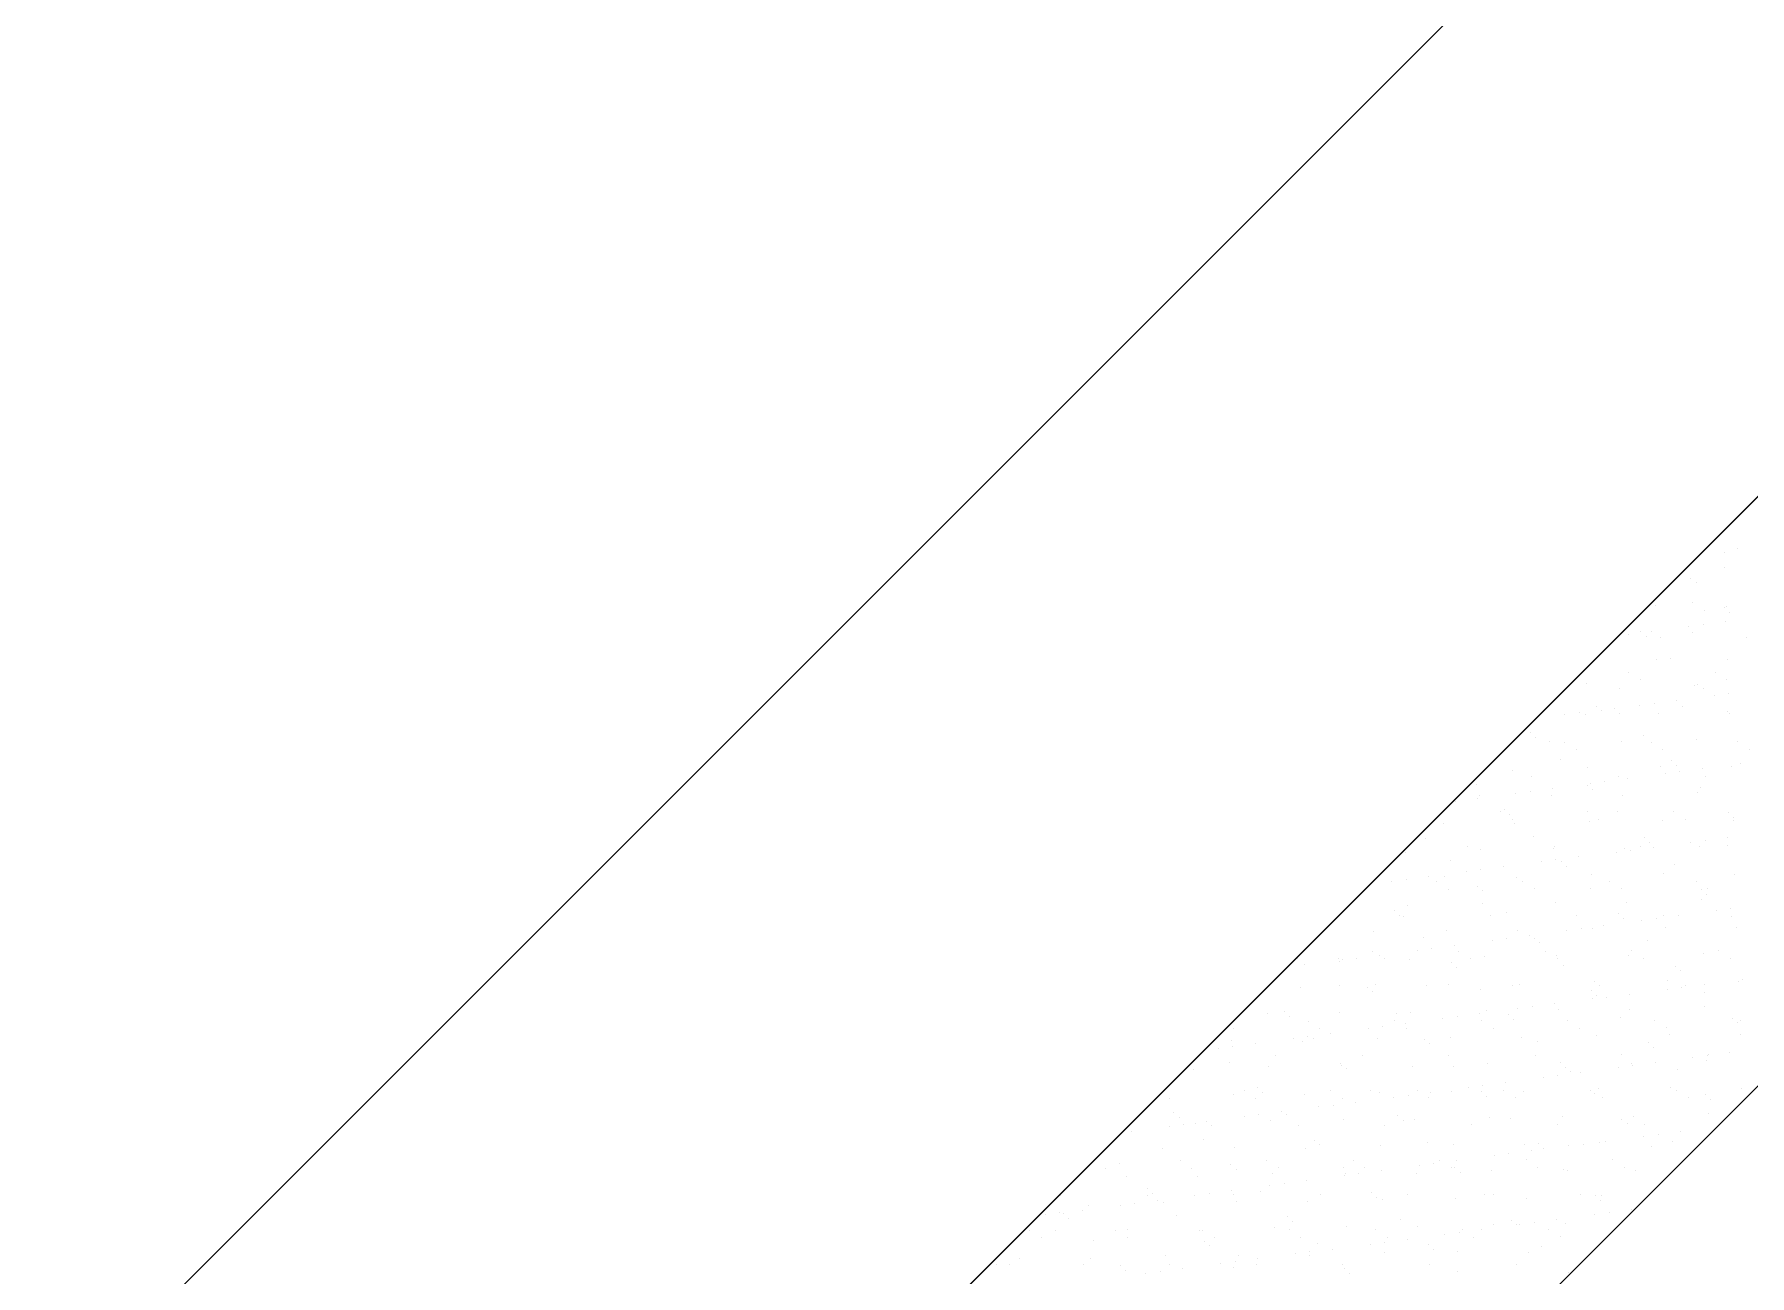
# Model space of a CAD drawing. Header units: millimetres. Extents: x 89805 to 1757503, y 48266 to 267832.
# Drawn here: x 952039 to 952656, y 157938 to 158385 of the extents above; entities that cross this region are included whole.
import ezdxf

# ---------------------------------------------------------------- set-up
doc = ezdxf.new("R2010")
doc.units = ezdxf.units.MM
doc.header["$LTSCALE"] = 1000
doc.layers.add('WALL', color=111, linetype='Continuous')

msp = doc.modelspace()

# ---------------------------------------------------------------- linework, layer by layer
at = {"color": 8, "ltscale": 0.7}
for p, q in [((952651.71, 158199.88), (952651.71, 158199.88)), ((952646.79, 158192.95), (952646.79, 158192.95)), ((952646.83, 158198.23), (952646.83, 158198.23)), ((952634.77, 158188.98), (952634.77, 158188.98)), ((952636.91, 158187.62), (952636.91, 158187.62)), ((952635.47, 158180.27), (952635.47, 158180.27)), ((952621.88, 158179.09), (952621.88, 158179.09)), ((952639.68, 158177.58), (952639.68, 158177.58)), ((952646.87, 158178.5), (952646.87, 158178.5)), ((952647.46, 158178.96), (952647.46, 158178.96)), ((952648.71, 158176.81), (952648.71, 158176.81)), ((952612.3, 158168.8), (952612.3, 158168.8)), ((952616.81, 158169.73), (952616.81, 158169.73)), ((952618.65, 158168.04), (952618.65, 158168.04)), ((952620.43, 158169.87), (952620.43, 158169.87)), ((952623.72, 158167.85), (952623.72, 158167.85)), ((952634.01, 158171.66), (952634.01, 158171.66)), ((952635.4, 158169.71), (952635.4, 158169.71)), ((952639.22, 158172.35), (952639.22, 158172.35)), ((952647.35, 158173.42), (952647.35, 158173.42)), ((952654.86, 158167.91), (952654.86, 158167.91)), ((952612.4, 158155.17), (952612.4, 158155.17)), ((952622.51, 158159.82), (952622.51, 158159.82)), ((952627.35, 158160.07), (952627.35, 158160.07)), ((952643.54, 158155.23), (952643.54, 158155.23)), ((952648.09, 158159.69), (952648.09, 158159.69)), ((952597.29, 158151.29), (952597.29, 158151.29)), ((952609.02, 158149.47), (952609.02, 158149.47)), ((952616.62, 158152.48), (952616.62, 158152.48)), ((952636.03, 158150.44), (952636.03, 158150.44)), ((952637.3, 158150.94), (952637.3, 158150.94)), ((952639.15, 158149.26), (952639.15, 158149.26)), ((952647.76, 158152.54), (952647.76, 158152.54)), ((952600.66, 158142.75), (952600.66, 158142.75)), ((952616.31, 158143.44), (952616.31, 158143.44)), ((952621.52, 158144.13), (952621.52, 158144.13)), ((952629.65, 158145.2), (952629.65, 158145.2)), ((952631.8, 158142.81), (952631.8, 158142.81)), ((952643.23, 158146.98), (952643.23, 158146.98)), ((952648.44, 158147.67), (952648.44, 158147.67)), ((952589.4, 158139.9), (952589.4, 158139.9)), ((952594.6, 158140.58), (952594.6, 158140.58)), ((952596.96, 158140.21), (952596.96, 158140.21)), ((952602.73, 158141.65), (952602.73, 158141.65)), ((952607.24, 158142.17), (952607.24, 158142.17)), ((952609.09, 158140.48), (952609.09, 158140.48)), ((952623.14, 158140.55), (952623.14, 158140.55)), ((952647.85, 158141.28), (952647.85, 158141.28)), ((952648.72, 158140.43), (952648.72, 158140.43)), ((952577.18, 158133.39), (952577.18, 158133.39)), ((952579.02, 158131.7), (952579.02, 158131.7)), ((952617.78, 158132.51), (952617.78, 158132.51)), ((952636.66, 158131.17), (952636.66, 158131.17)), ((952584.07, 158130.32), (952584.07, 158130.32)), ((952589.34, 158130.07), (952589.34, 158130.07)), ((952593.55, 158127.39), (952593.55, 158127.39)), ((952609.65, 158130.2), (952609.65, 158130.2)), ((952620.48, 158130.13), (952620.48, 158130.13)), ((952624.69, 158127.44), (952624.69, 158127.44)), ((952651.62, 158130.18), (952651.62, 158130.18)), ((952655.84, 158127.5), (952655.84, 158127.5)), ((952570.58, 158119.97), (952570.58, 158119.97)), ((952587.72, 158123.73), (952587.72, 158123.73)), ((952597.59, 158120.95), (952597.59, 158120.95)), ((952623.77, 158121.28), (952623.77, 158121.28)), ((952625.53, 158118.76), (952625.53, 158118.76)), ((952627.74, 158123.39), (952627.74, 158123.39)), ((952629.58, 158121.7), (952629.58, 158121.7)), ((952630.74, 158119.45), (952630.74, 158119.45)), ((952638.87, 158120.52), (952638.87, 158120.52)), ((952649.35, 158121.16), (952649.35, 158121.16)), ((952652.45, 158122.31), (952652.45, 158122.31)), ((952557.66, 158114.95), (952557.66, 158114.95)), ((952576.9, 158112.36), (952576.9, 158112.36)), ((952577.59, 158117.66), (952577.59, 158117.66)), ((952585.03, 158113.43), (952585.03, 158113.43)), ((952597.68, 158114.61), (952597.68, 158114.61)), ((952598.62, 158115.22), (952598.62, 158115.22)), ((952599.52, 158112.92), (952599.52, 158112.92)), ((952603.82, 158115.9), (952603.82, 158115.9)), ((952608.73, 158117.71), (952608.73, 158117.71)), ((952611.95, 158116.98), (952611.95, 158116.98)), ((952637.29, 158111.9), (952637.29, 158111.9)), ((952638.28, 158113.73), (952638.28, 158113.73)), ((952639.88, 158117.77), (952639.88, 158117.77)), ((952549.99, 158108.82), (952549.99, 158108.82)), ((952558.12, 158109.89), (952558.12, 158109.89)), ((952558.53, 158110.72), (952558.53, 158110.72)), ((952567.62, 158105.83), (952567.62, 158105.83)), ((952571.7, 158111.68), (952571.7, 158111.68)), ((952584.7, 158111.05), (952584.7, 158111.05)), ((952610.28, 158110.93), (952610.28, 158110.93)), ((952545.63, 158100.83), (952545.63, 158100.83)), ((952566.27, 158104.97), (952566.27, 158104.97)), ((952569.46, 158104.14), (952569.46, 158104.14)), ((952570.49, 158102.29), (952570.49, 158102.29)), ((952571.21, 158100.71), (952571.21, 158100.71)), ((952597.41, 158105.03), (952597.41, 158105.03)), ((952598.22, 158101.68), (952598.22, 158101.68)), ((952601.63, 158102.34), (952601.63, 158102.34)), ((952608.22, 158104.95), (952608.22, 158104.95)), ((952624.4, 158102.01), (952624.4, 158102.01)), ((952628.55, 158105.09), (952628.55, 158105.09)), ((952632.77, 158102.4), (952632.77, 158102.4)), ((952648.23, 158104.61), (952648.23, 158104.61)), ((952649.98, 158101.89), (952649.98, 158101.89)), ((952650.08, 158102.92), (952650.08, 158102.92)), ((952537.55, 158097.06), (952537.55, 158097.06)), ((952539.4, 158095.37), (952539.4, 158095.37)), ((952578.16, 158096.17), (952578.16, 158096.17)), ((952618.17, 158095.83), (952618.17, 158095.83)), ((952620.02, 158094.14), (952620.02, 158094.14)), ((952634.75, 158094.09), (952634.75, 158094.09)), ((952639.96, 158094.77), (952639.96, 158094.77)), ((952648.09, 158095.84), (952648.09, 158095.84)), ((952532.15, 158090.48), (952532.15, 158090.48)), ((952548.1, 158087.4), (952548.1, 158087.4)), ((952554.53, 158092.56), (952554.53, 158092.56)), ((952559.16, 158091.45), (952559.16, 158091.45)), ((952585.33, 158091.79), (952585.33, 158091.79)), ((952585.67, 158092.62), (952585.67, 158092.62)), ((952586.12, 158087.68), (952586.12, 158087.68)), ((952594.25, 158088.75), (952594.25, 158088.75)), ((952607.84, 158090.54), (952607.84, 158090.54)), ((952610.91, 158091.66), (952610.91, 158091.66)), ((952613.04, 158091.23), (952613.04, 158091.23)), ((952616.81, 158092.67), (952616.81, 158092.67)), ((952621.17, 158092.3), (952621.17, 158092.3)), ((952637.92, 158092.64), (952637.92, 158092.64)), ((952647.95, 158092.73), (952647.95, 158092.73)), ((952540.42, 158081.67), (952540.42, 158081.67)), ((952546.26, 158081.56), (952546.26, 158081.56)), ((952554, 158083.45), (952554, 158083.45)), ((952559.21, 158084.14), (952559.21, 158084.14)), ((952567.34, 158085.21), (952567.34, 158085.21)), ((952571.84, 158081.44), (952571.84, 158081.44)), ((952580.92, 158087), (952580.92, 158087)), ((952588.11, 158087.05), (952588.11, 158087.05)), ((952589.96, 158085.36), (952589.96, 158085.36)), ((952598.85, 158082.41), (952598.85, 158082.41)), ((952625.03, 158082.74), (952625.03, 158082.74)), ((952628.72, 158086.17), (952628.72, 158086.17)), ((952650.61, 158082.62), (952650.61, 158082.62)), ((952527.08, 158079.91), (952527.08, 158079.91)), ((952532.29, 158080.6), (952532.29, 158080.6)), ((952543.21, 158079.88), (952543.21, 158079.88)), ((952547.42, 158077.19), (952547.42, 158077.19)), ((952558.05, 158078.27), (952558.05, 158078.27)), ((952559.89, 158076.59), (952559.89, 158076.59)), ((952574.35, 158079.93), (952574.35, 158079.93)), ((952578.56, 158077.25), (952578.56, 158077.25)), ((952598.66, 158077.39), (952598.66, 158077.39)), ((952605.49, 158079.99), (952605.49, 158079.99)), ((952609.71, 158077.3), (952609.71, 158077.3)), ((952636.63, 158080.05), (952636.63, 158080.05)), ((952638.67, 158077.05), (952638.67, 158077.05)), ((952640.51, 158075.36), (952640.51, 158075.36)), ((952640.85, 158077.36), (952640.85, 158077.36)), ((952527.99, 158069.5), (952527.99, 158069.5)), ((952532.78, 158071.21), (952532.78, 158071.21)), ((952559.79, 158072.18), (952559.79, 158072.18)), ((952585.96, 158072.52), (952585.96, 158072.52)), ((952611.54, 158072.39), (952611.54, 158072.39)), ((952638.55, 158073.37), (952638.55, 158073.37)), ((952643.97, 158069.41), (952643.97, 158069.41)), ((952649.18, 158070.09), (952649.18, 158070.09)), ((952529.83, 158067.81), (952529.83, 158067.81)), ((952531.46, 158067.46), (952531.46, 158067.46)), ((952562.6, 158067.52), (952562.6, 158067.52)), ((952568.59, 158068.61), (952568.59, 158068.61)), ((952593.75, 158067.58), (952593.75, 158067.58)), ((952595.34, 158063.01), (952595.34, 158063.01)), ((952599.48, 158063.14), (952599.48, 158063.14)), ((952603.47, 158064.08), (952603.47, 158064.08)), ((952608.61, 158068.27), (952608.61, 158068.27)), ((952610.45, 158066.58), (952610.45, 158066.58)), ((952617.06, 158065.86), (952617.06, 158065.86)), ((952622.26, 158066.55), (952622.26, 158066.55)), ((952624.89, 158067.63), (952624.89, 158067.63)), ((952625.66, 158063.48), (952625.66, 158063.48)), ((952630.39, 158067.62), (952630.39, 158067.62)), ((952649.21, 158067.39), (952649.21, 158067.39)), ((952651.24, 158063.35), (952651.24, 158063.35)), ((952499.77, 158059.03), (952499.77, 158059.03)), ((952520.72, 158061.96), (952520.72, 158061.96)), ((952538.53, 158059.84), (952538.53, 158059.84)), ((952546.89, 158062.29), (952546.89, 158062.29)), ((952549.64, 158056.99), (952549.64, 158056.99)), ((952563.22, 158058.78), (952563.22, 158058.78)), ((952568.43, 158059.46), (952568.43, 158059.46)), ((952572.47, 158062.17), (952572.47, 158062.17)), ((952576.56, 158060.53), (952576.56, 158060.53)), ((952578.55, 158059.49), (952578.55, 158059.49)), ((952580.39, 158057.8), (952580.39, 158057.8)), ((952590.14, 158062.32), (952590.14, 158062.32)), ((952619.15, 158058.61), (952619.15, 158058.61)), ((952493.22, 158052.04), (952493.22, 158052.04)), ((952507.83, 158052.07), (952507.83, 158052.07)), ((952508.47, 158051.06), (952508.47, 158051.06)), ((952509.38, 158051.69), (952509.38, 158051.69)), ((952514.59, 158052.37), (952514.59, 158052.37)), ((952520.14, 158054.78), (952520.14, 158054.78)), ((952522.72, 158053.44), (952522.72, 158053.44)), ((952524.36, 158052.09), (952524.36, 158052.09)), ((952533.41, 158051.94), (952533.41, 158051.94)), ((952536.3, 158055.23), (952536.3, 158055.23)), ((952541.51, 158055.92), (952541.51, 158055.92)), ((952548.49, 158050.72), (952548.49, 158050.72)), ((952551.28, 158054.84), (952551.28, 158054.84)), ((952555.5, 158052.15), (952555.5, 158052.15)), ((952560.42, 158052.92), (952560.42, 158052.92)), ((952582.42, 158054.89), (952582.42, 158054.89)), ((952586.59, 158053.25), (952586.59, 158053.25)), ((952586.64, 158052.21), (952586.64, 158052.21)), ((952612.17, 158053.13), (952612.17, 158053.13)), ((952613.57, 158054.95), (952613.57, 158054.95)), ((952617.78, 158052.26), (952617.78, 158052.26)), ((952639.18, 158054.1), (952639.18, 158054.1)), ((952644.71, 158055.01), (952644.71, 158055.01)), ((952648.92, 158052.32), (952648.92, 158052.32)), ((952495.8, 158049.9), (952495.8, 158049.9)), ((952550.33, 158049.03), (952550.33, 158049.03)), ((952589.09, 158049.83), (952589.09, 158049.83)), ((952626.29, 158044.21), (952626.29, 158044.21)), ((952629.1, 158049.49), (952629.1, 158049.49)), ((952630.95, 158047.8), (952630.95, 158047.8)), ((952651.87, 158044.08), (952651.87, 158044.08)), ((952653.19, 158044.73), (952653.19, 158044.73)), ((952494.34, 158041.72), (952494.34, 158041.72)), ((952508.4, 158042.36), (952508.4, 158042.36)), ((952518.42, 158041.94), (952518.42, 158041.94)), ((952520.27, 158040.25), (952520.27, 158040.25)), ((952521.35, 158042.69), (952521.35, 158042.69)), ((952539.54, 158042.42), (952539.54, 158042.42)), ((952547.52, 158043.02), (952547.52, 158043.02)), ((952559.03, 158041.06), (952559.03, 158041.06)), ((952570.68, 158042.48), (952570.68, 158042.48)), ((952573.1, 158042.9), (952573.1, 158042.9)), ((952599.04, 158040.71), (952599.04, 158040.71)), ((952600.11, 158043.87), (952600.11, 158043.87)), ((952600.89, 158039.02), (952600.89, 158039.02)), ((952601.82, 158042.53), (952601.82, 158042.53)), ((952604.56, 158038.33), (952604.56, 158038.33)), ((952612.69, 158039.4), (952612.69, 158039.4)), ((952626.28, 158041.19), (952626.28, 158041.19)), ((952631.48, 158041.87), (952631.48, 158041.87)), ((952632.96, 158042.59), (952632.96, 158042.59)), ((952639.61, 158042.94), (952639.61, 158042.94)), ((952639.65, 158039.83), (952639.65, 158039.83)), ((952482.28, 158032.46), (952482.28, 158032.46)), ((952488.36, 158033.16), (952488.36, 158033.16)), ((952508.46, 158032.8), (952508.46, 158032.8)), ((952528.97, 158032.28), (952528.97, 158032.28)), ((952534.04, 158032.67), (952534.04, 158032.67)), ((952558.86, 158032.31), (952558.86, 158032.31)), ((952561.05, 158033.65), (952561.05, 158033.65)), ((952568.98, 158031.94), (952568.98, 158031.94)), ((952572.44, 158034.1), (952572.44, 158034.1)), ((952577.65, 158034.78), (952577.65, 158034.78)), ((952585.78, 158035.85), (952585.78, 158035.85)), ((952587.22, 158033.98), (952587.22, 158033.98)), ((952599.36, 158037.64), (952599.36, 158037.64)), ((952612.8, 158033.86), (952612.8, 158033.86)), ((952639.81, 158034.83), (952639.81, 158034.83)), ((952470.15, 158026.94), (952470.15, 158026.94)), ((952490.21, 158031.47), (952490.21, 158031.47)), ((952497.08, 158029.68), (952497.08, 158029.68)), ((952501.29, 158026.99), (952501.29, 158026.99)), ((952518.6, 158027.01), (952518.6, 158027.01)), ((952523.81, 158027.7), (952523.81, 158027.7)), ((952528.22, 158029.74), (952528.22, 158029.74)), ((952531.94, 158028.77), (952531.94, 158028.77)), ((952532.43, 158027.05), (952532.43, 158027.05)), ((952545.52, 158030.56), (952545.52, 158030.56)), ((952550.73, 158031.24), (952550.73, 158031.24)), ((952559.36, 158029.79), (952559.36, 158029.79)), ((952563.58, 158027.11), (952563.58, 158027.11)), ((952570.83, 158030.25), (952570.83, 158030.25)), ((952590.5, 158029.85), (952590.5, 158029.85)), ((952594.72, 158027.16), (952594.72, 158027.16)), ((952609.59, 158031.05), (952609.59, 158031.05)), ((952621.64, 158029.91), (952621.64, 158029.91)), ((952625.86, 158027.22), (952625.86, 158027.22)), ((952649.6, 158030.71), (952649.6, 158030.71)), ((952651.44, 158029.02), (952651.44, 158029.02)), ((952652.78, 158029.96), (952652.78, 158029.96)), ((952464.77, 158019.92), (952464.77, 158019.92)), ((952469.39, 158022.57), (952469.39, 158022.57)), ((952469.97, 158020.61), (952469.97, 158020.61)), ((952478.1, 158021.68), (952478.1, 158021.68)), ((952491.69, 158023.47), (952491.69, 158023.47)), ((952494.97, 158022.45), (952494.97, 158022.45)), ((952496.89, 158024.15), (952496.89, 158024.15)), ((952498.91, 158023.5), (952498.91, 158023.5)), ((952505.02, 158025.22), (952505.02, 158025.22)), ((952521.98, 158023.42), (952521.98, 158023.42)), ((952538.92, 158023.16), (952538.92, 158023.16)), ((952540.76, 158021.47), (952540.76, 158021.47)), ((952548.15, 158023.75), (952548.15, 158023.75)), ((952573.73, 158023.63), (952573.73, 158023.63)), ((952579.53, 158022.27), (952579.53, 158022.27)), ((952600.74, 158024.61), (952600.74, 158024.61)), ((952619.54, 158021.93), (952619.54, 158021.93)), ((952621.38, 158020.24), (952621.38, 158020.24)), ((952626.92, 158024.94), (952626.92, 158024.94)), ((952652.5, 158024.82), (952652.5, 158024.82)), ((952468.84, 158014.73), (952468.84, 158014.73)), ((952482.91, 158013.19), (952482.91, 158013.19)), ((952485.33, 158017.27), (952485.33, 158017.27)), ((952508.86, 158014.38), (952508.86, 158014.38)), ((952509.09, 158013.53), (952509.09, 158013.53)), ((952516.47, 158017.32), (952516.47, 158017.32)), ((952534.67, 158013.41), (952534.67, 158013.41)), ((952547.62, 158017.38), (952547.62, 158017.38)), ((952549.46, 158013.5), (952549.46, 158013.5)), ((952561.68, 158014.38), (952561.68, 158014.38)), ((952578.76, 158017.44), (952578.76, 158017.44)), ((952587.85, 158014.71), (952587.85, 158014.71)), ((952589.48, 158013.15), (952589.48, 158013.15)), ((952609.9, 158017.49), (952609.9, 158017.49)), ((952613.43, 158014.59), (952613.43, 158014.59)), ((952613.78, 158013.65), (952613.78, 158013.65)), ((952621.91, 158014.72), (952621.91, 158014.72)), ((952635.5, 158016.51), (952635.5, 158016.51)), ((952640.44, 158015.56), (952640.44, 158015.56)), ((952640.7, 158017.19), (952640.7, 158017.19)), ((952641.04, 158017.55), (952641.04, 158017.55)), ((952648.83, 158018.26), (952648.83, 158018.26)), ((952455.9, 158012.22), (952455.9, 158012.22)), ((952510.7, 158012.69), (952510.7, 158012.69)), ((952568.08, 158007.63), (952568.08, 158007.63)), ((952581.66, 158009.42), (952581.66, 158009.42)), ((952586.87, 158010.11), (952586.87, 158010.11)), ((952591.32, 158011.46), (952591.32, 158011.46)), ((952595, 158011.18), (952595, 158011.18)), ((952608.58, 158012.97), (952608.58, 158012.97)), ((952630.08, 158012.27), (952630.08, 158012.27)), ((952443.84, 158002.97), (952443.84, 158002.97)), ((952447.09, 158001.84), (952447.09, 158001.84)), ((952470.02, 158003.3), (952470.02, 158003.3)), ((952474.01, 158004.58), (952474.01, 158004.58)), ((952478.23, 158001.9), (952478.23, 158001.9)), ((952478.8, 158005.61), (952478.8, 158005.61)), ((952480.64, 158003.92), (952480.64, 158003.92)), ((952495.6, 158003.18), (952495.6, 158003.18)), ((952505.15, 158004.64), (952505.15, 158004.64)), ((952509.37, 158001.95), (952509.37, 158001.95)), ((952519.4, 158004.72), (952519.4, 158004.72)), ((952522.61, 158004.15), (952522.61, 158004.15)), ((952527.82, 158002.33), (952527.82, 158002.33)), ((952533.03, 158003.02), (952533.03, 158003.02)), ((952536.29, 158004.7), (952536.29, 158004.7)), ((952540.51, 158002.01), (952540.51, 158002.01)), ((952541.16, 158004.09), (952541.16, 158004.09)), ((952548.78, 158004.49), (952548.78, 158004.49)), ((952554.74, 158005.88), (952554.74, 158005.88)), ((952559.42, 158004.38), (952559.42, 158004.38)), ((952559.95, 158006.56), (952559.95, 158006.56)), ((952561.26, 158002.69), (952561.26, 158002.69)), ((952567.44, 158004.75), (952567.44, 158004.75)), ((952571.65, 158002.07), (952571.65, 158002.07)), ((952574.36, 158004.36), (952574.36, 158004.36)), ((952598.58, 158004.81), (952598.58, 158004.81)), ((952600.02, 158003.49), (952600.02, 158003.49)), ((952601.37, 158005.34), (952601.37, 158005.34)), ((952602.79, 158002.12), (952602.79, 158002.12)), ((952627.55, 158005.67), (952627.55, 158005.67)), ((952629.72, 158004.87), (952629.72, 158004.87)), ((952633.93, 158002.18), (952633.93, 158002.18)), ((952640.04, 158003.15), (952640.04, 158003.15)), ((952641.88, 158001.46), (952641.88, 158001.46)), ((952653.13, 158005.55), (952653.13, 158005.55)), ((952448.74, 157996.83), (952448.74, 157996.83)), ((952450.58, 157995.14), (952450.58, 157995.14)), ((952473.99, 157995.25), (952473.99, 157995.25)), ((952479.19, 157995.93), (952479.19, 157995.93)), ((952487.32, 157997), (952487.32, 157997)), ((952489.34, 157995.94), (952489.34, 157995.94)), ((952500.91, 157998.79), (952500.91, 157998.79)), ((952506.11, 157999.48), (952506.11, 157999.48)), ((952514.24, 158000.55), (952514.24, 158000.55)), ((952529.36, 157995.6), (952529.36, 157995.6)), ((952562.31, 157995.11), (952562.31, 157995.11)), ((952569.96, 157994.72), (952569.96, 157994.72)), ((952588.48, 157995.44), (952588.48, 157995.44)), ((952614.06, 157995.32), (952614.06, 157995.32)), ((952641.07, 157996.3), (952641.07, 157996.3)), ((952433.49, 157989.91), (952433.49, 157989.91)), ((952447.07, 157991.7), (952447.07, 157991.7)), ((952452.28, 157992.39), (952452.28, 157992.39)), ((952456.53, 157992.95), (952456.53, 157992.95)), ((952460.41, 157993.46), (952460.41, 157993.46)), ((952462.27, 157992.17), (952462.27, 157992.17)), ((952483.54, 157993.93), (952483.54, 157993.93)), ((952493.41, 157992.23), (952493.41, 157992.23)), ((952509.72, 157994.26), (952509.72, 157994.26)), ((952524.55, 157992.28), (952524.55, 157992.28)), ((952531.2, 157993.91), (952531.2, 157993.91)), ((952535.3, 157994.14), (952535.3, 157994.14)), ((952555.69, 157992.34), (952555.69, 157992.34)), ((952586.83, 157992.4), (952586.83, 157992.4)), ((952609.97, 157994.37), (952609.97, 157994.37)), ((952611.82, 157992.68), (952611.82, 157992.68)), ((952617.97, 157992.45), (952617.97, 157992.45)), ((952623, 157988.97), (952623, 157988.97)), ((952631.13, 157990.04), (952631.13, 157990.04)), ((952444.47, 157983.7), (952444.47, 157983.7)), ((952459.28, 157987.17), (952459.28, 157987.17)), ((952470.65, 157984.03), (952470.65, 157984.03)), ((952496.23, 157983.91), (952496.23, 157983.91)), ((952499.29, 157986.82), (952499.29, 157986.82)), ((952501.14, 157985.13), (952501.14, 157985.13)), ((952523.24, 157984.88), (952523.24, 157984.88)), ((952539.9, 157985.94), (952539.9, 157985.94)), ((952549.41, 157985.22), (952549.41, 157985.22)), ((952574.99, 157985.1), (952574.99, 157985.1)), ((952577.3, 157982.96), (952577.3, 157982.96)), ((952579.91, 157985.6), (952579.91, 157985.6)), ((952581.76, 157983.91), (952581.76, 157983.91)), ((952590.88, 157984.74), (952590.88, 157984.74)), ((952596.09, 157985.43), (952596.09, 157985.43)), ((952602, 157986.07), (952602, 157986.07)), ((952604.21, 157986.5), (952604.21, 157986.5)), ((952617.8, 157988.29), (952617.8, 157988.29)), ((952620.52, 157984.71), (952620.52, 157984.71)), ((952628.18, 157986.4), (952628.18, 157986.4)), ((952419.8, 157979.43), (952419.8, 157979.43)), ((952424.02, 157976.74), (952424.02, 157976.74)), ((952429.22, 157978.39), (952429.22, 157978.39)), ((952450.95, 157979.49), (952450.95, 157979.49)), ((952455.16, 157976.8), (952455.16, 157976.8)), ((952469.23, 157978.05), (952469.23, 157978.05)), ((952471.08, 157976.36), (952471.08, 157976.36)), ((952482.09, 157979.54), (952482.09, 157979.54)), ((952486.3, 157976.86), (952486.3, 157976.86)), ((952509.84, 157977.16), (952509.84, 157977.16)), ((952513.23, 157979.6), (952513.23, 157979.6)), ((952517.45, 157976.91), (952517.45, 157976.91)), ((952537.04, 157977.66), (952537.04, 157977.66)), ((952542.25, 157978.34), (952542.25, 157978.34)), ((952544.37, 157979.66), (952544.37, 157979.66)), ((952548.59, 157976.97), (952548.59, 157976.97)), ((952549.85, 157976.82), (952549.85, 157976.82)), ((952550.38, 157979.41), (952550.38, 157979.41)), ((952563.96, 157981.2), (952563.96, 157981.2)), ((952569.17, 157981.89), (952569.17, 157981.89)), ((952575.51, 157979.71), (952575.51, 157979.71)), ((952579.73, 157977.03), (952579.73, 157977.03)), ((952589.11, 157976.18), (952589.11, 157976.18)), ((952606.65, 157979.77), (952606.65, 157979.77)), ((952610.87, 157977.08), (952610.87, 157977.08)), ((952431.58, 157973.81), (952431.58, 157973.81)), ((952457.16, 157973.69), (952457.16, 157973.69)), ((952483.21, 157970.57), (952483.21, 157970.57)), ((952484.17, 157974.66), (952484.17, 157974.66)), ((952488.41, 157971.25), (952488.41, 157971.25)), ((952496.54, 157972.32), (952496.54, 157972.32)), ((952510.13, 157974.11), (952510.13, 157974.11)), ((952510.35, 157974.99), (952510.35, 157974.99)), ((952515.33, 157974.8), (952515.33, 157974.8)), ((952523.46, 157975.87), (952523.46, 157975.87)), ((952535.93, 157974.87), (952535.93, 157974.87)), ((952551.7, 157975.13), (952551.7, 157975.13)), ((952562.94, 157975.84), (952562.94, 157975.84)), ((952590.46, 157975.93), (952590.46, 157975.93)), ((952614.69, 157976.05), (952614.69, 157976.05)), ((952408.06, 157967.02), (952408.06, 157967.02)), ((952434.58, 157964.17), (952434.58, 157964.17)), ((952439.17, 157969.27), (952439.17, 157969.27)), ((952439.2, 157967.07), (952439.2, 157967.07)), ((952441.02, 157967.58), (952441.02, 157967.58)), ((952442.71, 157965.24), (952442.71, 157965.24)), ((952445.1, 157964.43), (952445.1, 157964.43)), ((952456.29, 157967.02), (952456.29, 157967.02)), ((952461.5, 157967.71), (952461.5, 157967.71)), ((952469.63, 157968.78), (952469.63, 157968.78)), ((952470.34, 157967.13), (952470.34, 157967.13)), ((952471.28, 157964.77), (952471.28, 157964.77)), ((952479.78, 157968.39), (952479.78, 157968.39)), ((952496.86, 157964.64), (952496.86, 157964.64)), ((952501.49, 157967.18), (952501.49, 157967.18)), ((952519.79, 157968.04), (952519.79, 157968.04)), ((952521.63, 157966.35), (952521.63, 157966.35)), ((952523.87, 157965.62), (952523.87, 157965.62)), ((952532.63, 157967.24), (952532.63, 157967.24)), ((952550.04, 157965.95), (952550.04, 157965.95)), ((952560.4, 157967.16), (952560.4, 157967.16)), ((952563.77, 157967.3), (952563.77, 157967.3)), ((952575.62, 157965.83), (952575.62, 157965.83)), ((952594.91, 157967.35), (952594.91, 157967.35)), ((952600.41, 157966.81), (952600.41, 157966.81)), ((952602.25, 157965.13), (952602.25, 157965.13)), ((952602.63, 157966.8), (952602.63, 157966.8)), ((952402.46, 157959.94), (952402.46, 157959.94)), ((952407.66, 157960.62), (952407.66, 157960.62)), ((952409.11, 157960.49), (952409.11, 157960.49)), ((952410.95, 157958.8), (952410.95, 157958.8)), ((952415.79, 157961.69), (952415.79, 157961.69)), ((952418.09, 157963.46), (952418.09, 157963.46)), ((952429.37, 157963.48), (952429.37, 157963.48)), ((952449.72, 157959.61), (952449.72, 157959.61)), ((952489.73, 157959.27), (952489.73, 157959.27)), ((952491.57, 157957.58), (952491.57, 157957.58)), ((952530.33, 157958.38), (952530.33, 157958.38)), ((952570.35, 157958.04), (952570.35, 157958.04)), ((952586.52, 157958.28), (952586.52, 157958.28)), ((952600.1, 157960.07), (952600.1, 157960.07)), ((952605.31, 157960.75), (952605.31, 157960.75)), ((952613.43, 157961.82), (952613.43, 157961.82)), ((952396.74, 157954.33), (952396.74, 157954.33)), ((952400.96, 157951.65), (952400.96, 157951.65)), ((952406.03, 157954.21), (952406.03, 157954.21)), ((952427.88, 157954.39), (952427.88, 157954.39)), ((952432.1, 157951.7), (952432.1, 157951.7)), ((952432.21, 157954.54), (952432.21, 157954.54)), ((952457.79, 157954.42), (952457.79, 157954.42)), ((952459.02, 157954.45), (952459.02, 157954.45)), ((952463.24, 157951.76), (952463.24, 157951.76)), ((952484.8, 157955.39), (952484.8, 157955.39)), ((952490.16, 157954.5), (952490.16, 157954.5)), ((952494.38, 157951.82), (952494.38, 157951.82)), ((952510.98, 157955.72), (952510.98, 157955.72)), ((952521.3, 157954.56), (952521.3, 157954.56)), ((952525.52, 157951.87), (952525.52, 157951.87)), ((952536.56, 157955.6), (952536.56, 157955.6)), ((952546.26, 157952.98), (952546.26, 157952.98)), ((952551.47, 157953.66), (952551.47, 157953.66)), ((952552.45, 157954.61), (952552.45, 157954.61)), ((952556.66, 157951.93), (952556.66, 157951.93)), ((952559.6, 157954.73), (952559.6, 157954.73)), ((952563.57, 157956.57), (952563.57, 157956.57)), ((952572.19, 157956.35), (952572.19, 157956.35)), ((952573.18, 157956.52), (952573.18, 157956.52)), ((952578.39, 157957.21), (952578.39, 157957.21)), ((952583.59, 157954.67), (952583.59, 157954.67)), ((952587.8, 157951.98), (952587.8, 157951.98)), ((952589.74, 157956.91), (952589.74, 157956.91)), ((952419.65, 157950.83), (952419.65, 157950.83)), ((952459.67, 157950.49), (952459.67, 157950.49)), ((952461.51, 157948.8), (952461.51, 157948.8)), ((952471.91, 157945.5), (952471.91, 157945.5)), ((952492.43, 157945.89), (952492.43, 157945.89)), ((952497.49, 157945.38), (952497.49, 157945.38)), ((952497.63, 157946.58), (952497.63, 157946.58)), ((952500.27, 157949.6), (952500.27, 157949.6)), ((952505.76, 157947.65), (952505.76, 157947.65)), ((952519.35, 157949.43), (952519.35, 157949.43)), ((952524.5, 157946.35), (952524.5, 157946.35)), ((952524.55, 157950.12), (952524.55, 157950.12)), ((952532.68, 157951.19), (952532.68, 157951.19)), ((952540.29, 157949.26), (952540.29, 157949.26)), ((952542.13, 157947.57), (952542.13, 157947.57)), ((952550.67, 157946.68), (952550.67, 157946.68)), ((952576.25, 157946.56), (952576.25, 157946.56)), ((952580.89, 157948.38), (952580.89, 157948.38)), ((952385, 157941.92), (952385, 157941.92)), ((952389.59, 157942.06), (952389.59, 157942.06)), ((952393.14, 157944.31), (952393.14, 157944.31)), ((952416.14, 157941.97), (952416.14, 157941.97)), ((952418.72, 157944.19), (952418.72, 157944.19)), ((952429.61, 157941.71), (952429.61, 157941.71)), ((952431.45, 157940.02), (952431.45, 157940.02)), ((952443.8, 157939.49), (952443.8, 157939.49)), ((952445.73, 157945.16), (952445.73, 157945.16)), ((952447.28, 157942.03), (952447.28, 157942.03)), ((952451.93, 157940.56), (952451.93, 157940.56)), ((952465.51, 157942.35), (952465.51, 157942.35)), ((952470.21, 157940.83), (952470.21, 157940.83)), ((952470.72, 157943.03), (952470.72, 157943.03)), ((952478.42, 157942.09), (952478.42, 157942.09)), ((952478.85, 157944.1), (952478.85, 157944.1)), ((952509.56, 157942.14), (952509.56, 157942.14)), ((952510.23, 157940.48), (952510.23, 157940.48)), ((952540.7, 157942.2), (952540.7, 157942.2)), ((952550.83, 157939.6), (952550.83, 157939.6)), ((952571.84, 157942.26), (952571.84, 157942.26)), ((952590.84, 157939.26), (952590.84, 157939.26)), ((952438.59, 157938.8), (952438.59, 157938.8)), ((952512.07, 157938.8), (952512.07, 157938.8))]:
    msp.add_line(p, q, dxfattribs=at)
at = {"color": 3, "ltscale": 0.7}
msp.add_lwpolyline([(954736.46, 160296.09), (950592.14, 156151.82), (950698.2, 156045.75), (954948.59, 160296.09)], dxfattribs=at)
at = {"layer": 'WALL', "color": 4, "ltscale": 0.7}
for points in [[(950586.59, 156146.27), (954736.46, 160296.09)], [(950586.59, 156146.27), (954736.46, 160296.09)], [(953386.61, 160096.09), (954252.61, 160096.09), (954252.91, 160095.39), (950386.59, 156229.12)]]:
    msp.add_lwpolyline(points, dxfattribs=at)

doc.saveas('drawing.dxf')
